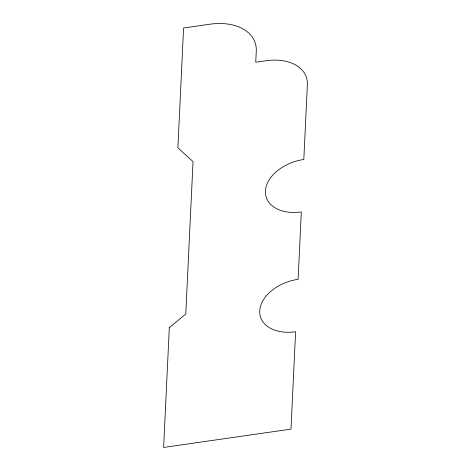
<?xml version="1.0" encoding="UTF-8"?>
<svg xmlns="http://www.w3.org/2000/svg" width="471" height="471" viewBox="0 0 471 471"><rect width="100%" height="100%" fill="white"/><g stroke="black" fill="none" stroke-linecap="round" stroke-linejoin="round"><path stroke-width="0.71" d="M169.325 327.604L163.62 447.45L290.978 429.122L295.611 331.749A38.127 25.363 -17.4 0 1 259.715 310.878A38.127 25.363 -17.4 0 1 298.108 279.321L301.316 211.909A38.127 25.363 -17.4 0 1 265.42 191.038A38.127 25.363 -17.4 0 1 303.813 159.475L307.38 84.574A43.573 28.99 -17.4 0 0 266.351 60.724L255.741 62.249L256.277 51.015A49.025 32.611 -17.4 0 0 210.119 24.18L183.59 28.001L177.885 147.841L193.039 161.594L185.78 314.08L169.325 327.604"/></g></svg>
